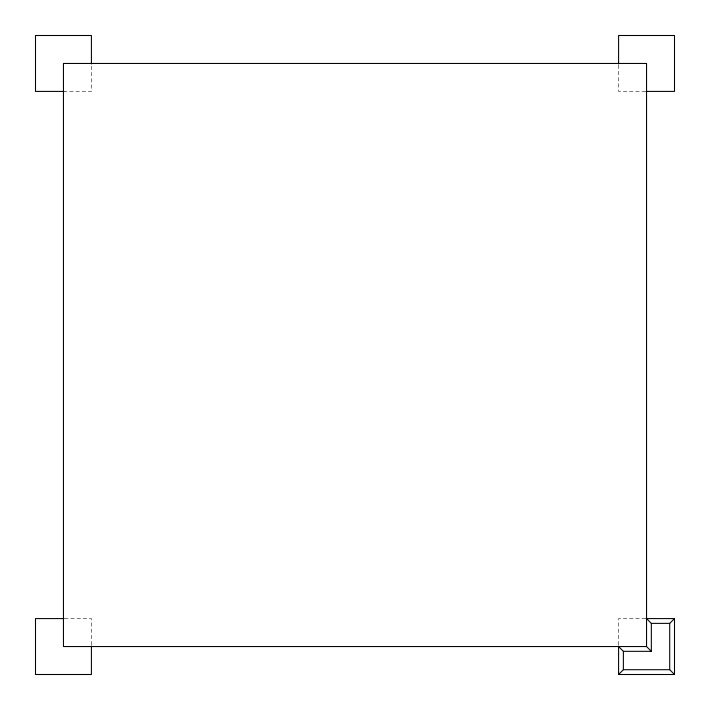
<?xml version="1.0" encoding="UTF-8"?>
<svg xmlns="http://www.w3.org/2000/svg" width="710" height="710" viewBox="0 0 710 710"><rect width="100%" height="100%" fill="white"/><g stroke="black" fill="none" stroke-linecap="round" stroke-linejoin="round"><path stroke-width="0.53" stroke-dasharray="3.55 2.66" d="M63.456 91.412L91.412 91.412L91.412 64.53M645.47 91.412L618.587 91.412L618.587 63.456M64.53 618.587L91.412 618.587L91.412 646.544M645.47 618.587L618.587 618.587L618.587 646.544"/><path stroke-width="1.06" d="M618.587 674.5L623.38 669.707L669.707 669.707L674.5 674.5L618.587 674.5L618.587 645.993M669.707 669.707L669.707 623.38L674.5 618.587L645.993 618.587M64.007 91.412L35.5 91.412L35.5 35.5L91.412 35.5L91.412 64.007M645.993 91.412L674.5 91.412L674.5 35.5L618.587 35.5L618.587 64.007M64.007 618.587L35.5 618.587L35.5 674.5L91.412 674.5L91.412 645.993M646.544 618.587L651.336 623.38L669.707 623.38M646.544 646.544L63.456 646.544L63.456 63.456L646.544 63.456L646.544 646.544L651.336 651.336L651.336 623.38M618.587 646.544L623.38 651.336L651.336 651.336M674.5 618.587L674.5 674.5M623.38 651.336L623.38 669.707"/></g></svg>
